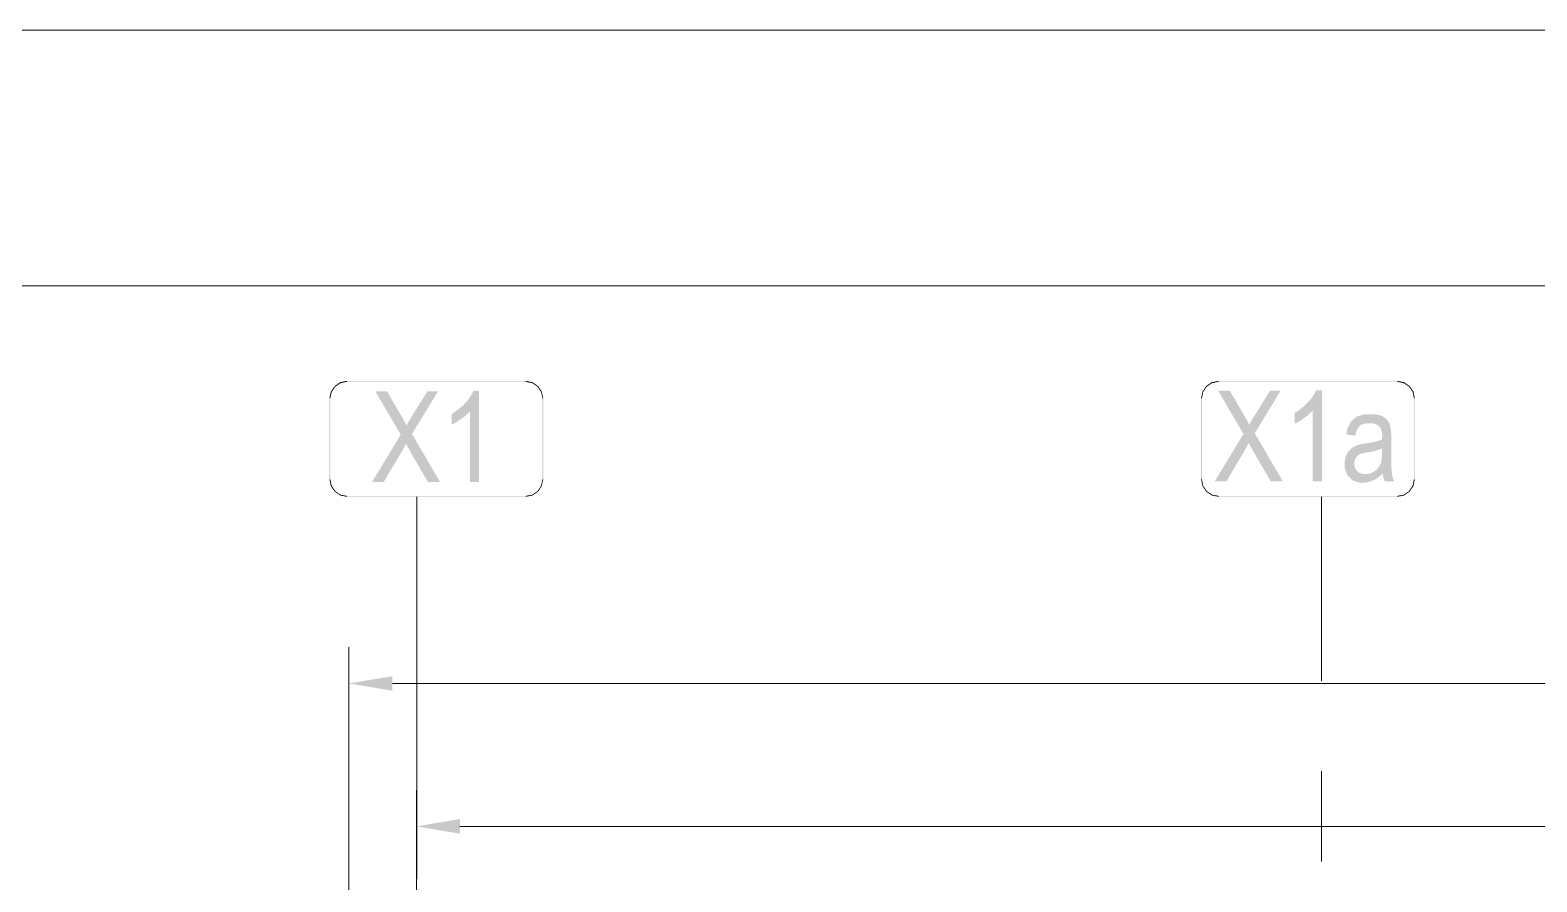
# Model space of a CAD drawing. Header units: millimetres. Extents: x 51.5 to 74.8, y 0.8 to 17.2.
# Drawn here: x 52.537 to 54.171, y 16.296 to 17.22 of the extents above; entities that cross this region are included whole.
import ezdxf

# ---------------------------------------------------------------- set-up
doc = ezdxf.new("R2010")
doc.units = ezdxf.units.MM
doc.layers.add('PDF_Geomertry', color=7, linetype='Continuous')
doc.layers.add('PDF_Solid Fills', color=7, linetype='Continuous')

msp = doc.modelspace()

# ---------------------------------------------------------------- hatches: boundary and pattern name
at = {"layer": 'PDF_Solid Fills', "transparency": 33554559}
for points in [[(52.9082, 16.7298), (52.9393, 16.7811), (52.9118, 16.828), (52.9244, 16.828), (52.9391, 16.8029), (52.9415, 16.799), (52.9445, 16.793), (52.9455, 16.7908), (52.9468, 16.7934), (52.9501, 16.799), (52.9519, 16.8019), (52.9682, 16.828), (52.9797, 16.828), (52.9515, 16.7818), (52.9819, 16.7298), (52.9687, 16.7298), (52.9484, 16.7648), (52.9476, 16.7663), (52.9459, 16.7695), (52.945, 16.7713), (52.9437, 16.7687), (52.9418, 16.7651), (52.9412, 16.7641), (52.9209, 16.7298)], [(53.0243, 16.7298), (53.0144, 16.7298), (53.0144, 16.8066), (53.0127, 16.8045), (53.0082, 16.8005), (53.0052, 16.7984), (53.0023, 16.7963), (52.997, 16.7931), (52.9947, 16.7922), (52.9947, 16.8038), (52.9987, 16.8062), (53.0059, 16.8119), (53.0091, 16.8152), (53.0122, 16.8186), (53.0166, 16.8252), (53.0179, 16.8284), (53.0243, 16.8284)], [(53.822, 16.7306), (53.8532, 16.7818), (53.8257, 16.8288), (53.8383, 16.8288), (53.853, 16.8036), (53.8554, 16.7998), (53.8586, 16.7937), (53.8594, 16.7916), (53.8608, 16.7943), (53.864, 16.7998), (53.8659, 16.8027), (53.882, 16.8288), (53.8936, 16.8288), (53.8654, 16.7826), (53.8958, 16.7306), (53.8827, 16.7306), (53.8623, 16.7656), (53.8615, 16.767), (53.8598, 16.7704), (53.859, 16.7722), (53.8576, 16.7695), (53.8557, 16.7659), (53.8551, 16.7649), (53.8348, 16.7306)], [(53.9383, 16.7306), (53.9283, 16.7306), (53.9283, 16.8073), (53.9266, 16.8054), (53.922, 16.8013), (53.9191, 16.7993), (53.9162, 16.7972), (53.9109, 16.794), (53.9086, 16.7929), (53.9086, 16.8047), (53.9126, 16.8069), (53.9198, 16.8127), (53.923, 16.8161), (53.9261, 16.8194), (53.9305, 16.8259), (53.9318, 16.8291), (53.9383, 16.8291)]]:
    msp.add_hatch(color=256, dxfattribs=at).paths.add_polyline_path(points)
h = msp.add_hatch(color=256, dxfattribs=at)
h.paths.add_polyline_path([(54.0044, 16.7394), (54.0019, 16.7368), (53.9968, 16.7329), (53.994, 16.7316), (53.9913, 16.7304), (53.9858, 16.729), (53.9829, 16.729), (53.9784, 16.729), (53.9711, 16.7318), (53.9684, 16.7345), (53.9657, 16.7372), (53.963, 16.7447), (53.963, 16.7493), (53.963, 16.7524), (53.9643, 16.7579), (53.9655, 16.7602), (53.9668, 16.7626), (53.9702, 16.7663), (53.9725, 16.7677), (53.9747, 16.769), (53.9813, 16.7709), (53.9858, 16.7716), (53.9919, 16.7724), (54.0007, 16.7747), (54.0034, 16.7758), (54.0036, 16.779), (54.0036, 16.7826), (54.0022, 16.7877), (54.0009, 16.7891), (53.9991, 16.7913), (53.9934, 16.7934), (53.9897, 16.7934), (53.9862, 16.7934), (53.9811, 16.792), (53.9794, 16.7905), (53.9777, 16.7891), (53.9752, 16.7838), (53.9744, 16.7798), (53.9647, 16.7815), (53.9657, 16.7872), (53.97, 16.7955), (53.973, 16.7981), (53.9762, 16.8008), (53.9852, 16.8033), (53.9911, 16.8033), (53.9957, 16.8033), (54.0029, 16.8016), (54.0055, 16.7999), (54.0082, 16.7981), (54.0113, 16.7938), (54.012, 16.7913), (54.0127, 16.7888), (54.0134, 16.7813), (54.0134, 16.7765), (54.0134, 16.7605), (54.0134, 16.752), (54.0138, 16.7413), (54.0141, 16.7393), (54.0144, 16.737), (54.0157, 16.7327), (54.0166, 16.7306), (54.0063, 16.7306), (54.0055, 16.7324), (54.0045, 16.7369)])
h.paths.add_polyline_path([(54.0034, 16.7663), (54.0008, 16.7649), (53.9927, 16.7627), (53.9873, 16.7618), (53.9843, 16.7612), (53.98, 16.7601), (53.9787, 16.7594), (53.9775, 16.7587), (53.9755, 16.7568), (53.9748, 16.7555), (53.9741, 16.7543), (53.9734, 16.7513), (53.9734, 16.7497), (53.9734, 16.747), (53.9751, 16.743), (53.9766, 16.7415), (53.9782, 16.7399), (53.9826, 16.7384), (53.9854, 16.7384), (53.988, 16.7384), (53.9927, 16.7398), (53.995, 16.7412), (53.997, 16.7426), (54.0002, 16.7462), (54.0013, 16.7486), (54.0025, 16.7508), (54.0034, 16.7574), (54.0034, 16.7619)])

# ---------------------------------------------------------------- linework, layer by layer
at = {"layer": 'PDF_Geomertry', "lineweight": 0}
for points in [[(51.4723, 0.7526), (74.7593, 0.7526), (74.7593, 17.2198), (51.4723, 17.2198), (51.4723, 0.7526)], [(51.7495, 1.0298), (74.482, 1.0298), (74.482, 16.9426), (51.7495, 16.9426), (51.7495, 1.0298)]]:
    msp.add_lwpolyline(points, close=True, dxfattribs=at)
for points in [[(52.9566, 16.2994), (52.9566, 16.7137)], [(53.9377, 16.5141), (53.9377, 16.7137)], [(52.883, 15.9544), (52.883, 15.7699), (52.883, 16.5505)], [(52.883, 16.5112), (52.883, 16.5112)], [(60.018, 16.5112), (52.9302, 16.5112)], [(53.9377, 16.318), (53.9377, 16.4161)], [(52.9563, 16.3955), (52.9563, 15.7166), (52.9563, 16.0691)], [(53.0034, 16.3562), (59.9618, 16.3562)]]:
    msp.add_lwpolyline(points, dxfattribs=at)
at = {"layer": 'PDF_Solid Fills', "transparency": 33554559}
for points in [[(52.8676, 16.8338), (52.8634, 16.8277), (52.8683, 16.8331), (52.8644, 16.8273)], [(52.8737, 16.838), (52.8676, 16.8338), (52.8741, 16.837), (52.8683, 16.8331)], [(52.8809, 16.8394), (52.8737, 16.838), (52.8809, 16.8384), (52.8741, 16.837)], [(53.0748, 16.8394), (53.0748, 16.8384), (52.8809, 16.8394), (52.8809, 16.8384)], [(53.0822, 16.838), (53.0748, 16.8394), (53.0818, 16.837), (53.0748, 16.8384)], [(53.0883, 16.8338), (53.0822, 16.838), (53.0876, 16.8331), (53.0818, 16.837)], [(53.0923, 16.8277), (53.0883, 16.8338), (53.0915, 16.8273), (53.0876, 16.8331)], [(53.8127, 16.8338), (53.8087, 16.8277), (53.8134, 16.8331), (53.8095, 16.8273)], [(53.8188, 16.838), (53.8127, 16.8338), (53.8193, 16.837), (53.8134, 16.8331)], [(53.8262, 16.8394), (53.8188, 16.838), (53.8262, 16.8384), (53.8193, 16.837)], [(54.0201, 16.8394), (54.0201, 16.8384), (53.8262, 16.8394), (53.8262, 16.8384)], [(54.0273, 16.838), (54.0201, 16.8394), (54.0269, 16.837), (54.0201, 16.8384)], [(54.0334, 16.8338), (54.0273, 16.838), (54.0327, 16.8331), (54.0269, 16.837)], [(54.0376, 16.8277), (54.0334, 16.8338), (54.0366, 16.8273), (54.0327, 16.8331)], [(52.8634, 16.8277), (52.862, 16.8205), (52.8644, 16.8273), (52.863, 16.8205)], [(52.862, 16.8205), (52.863, 16.8205), (52.862, 16.7326), (52.863, 16.7326)], [(53.0938, 16.8205), (53.0923, 16.8277), (53.0929, 16.8205), (53.0915, 16.8273)], [(53.0938, 16.7326), (53.0929, 16.7326), (53.0938, 16.8205), (53.0929, 16.8205)], [(53.8087, 16.8277), (53.8072, 16.8205), (53.8095, 16.8273), (53.8082, 16.8205)], [(53.8072, 16.8205), (53.8082, 16.8205), (53.8072, 16.7326), (53.8082, 16.7326)], [(54.039, 16.8205), (54.0376, 16.8277), (54.038, 16.8205), (54.0366, 16.8273)], [(54.039, 16.7326), (54.038, 16.7326), (54.039, 16.8205), (54.038, 16.8205)], [(52.862, 16.7326), (52.8634, 16.7254), (52.863, 16.7326), (52.8644, 16.7258)], [(53.0923, 16.7254), (53.0938, 16.7326), (53.0915, 16.7258), (53.0929, 16.7326)], [(53.8072, 16.7326), (53.8087, 16.7254), (53.8082, 16.7326), (53.8095, 16.7258)], [(54.0376, 16.7254), (54.039, 16.7326), (54.0366, 16.7258), (54.038, 16.7326)], [(52.8634, 16.7254), (52.8676, 16.7193), (52.8644, 16.7258), (52.8683, 16.7199)], [(52.8676, 16.7193), (52.8737, 16.7151), (52.8683, 16.7199), (52.8741, 16.7159)], [(52.8737, 16.7151), (52.8809, 16.7137), (52.8741, 16.7159), (52.8809, 16.7147)], [(53.0748, 16.7137), (53.0822, 16.7151), (53.0748, 16.7147), (53.0818, 16.7159)], [(53.0822, 16.7151), (53.0883, 16.7193), (53.0818, 16.7159), (53.0876, 16.7199)], [(53.0883, 16.7193), (53.0923, 16.7254), (53.0876, 16.7199), (53.0915, 16.7258)], [(53.8087, 16.7254), (53.8127, 16.7193), (53.8095, 16.7258), (53.8134, 16.7199)], [(53.8127, 16.7193), (53.8188, 16.7151), (53.8134, 16.7199), (53.8193, 16.7159)], [(53.8188, 16.7151), (53.8262, 16.7137), (53.8193, 16.7159), (53.8262, 16.7147)], [(54.0201, 16.7137), (54.0273, 16.7151), (54.0201, 16.7147), (54.0269, 16.7159)], [(54.0273, 16.7151), (54.0334, 16.7193), (54.0269, 16.7159), (54.0327, 16.7199)], [(54.0334, 16.7193), (54.0376, 16.7254), (54.0327, 16.7199), (54.0366, 16.7258)], [(52.8809, 16.7137), (52.8809, 16.7147), (53.0748, 16.7137), (53.0748, 16.7147)], [(53.8262, 16.7137), (53.8262, 16.7147), (54.0201, 16.7137), (54.0201, 16.7147)], [(52.9302, 16.5191), (52.9302, 16.5034), (52.883, 16.5112)], [(53.0034, 16.3641), (53.0034, 16.3484), (52.9563, 16.3562)]]:
    msp.add_solid(points, dxfattribs=at)

doc.saveas('drawing.dxf')
